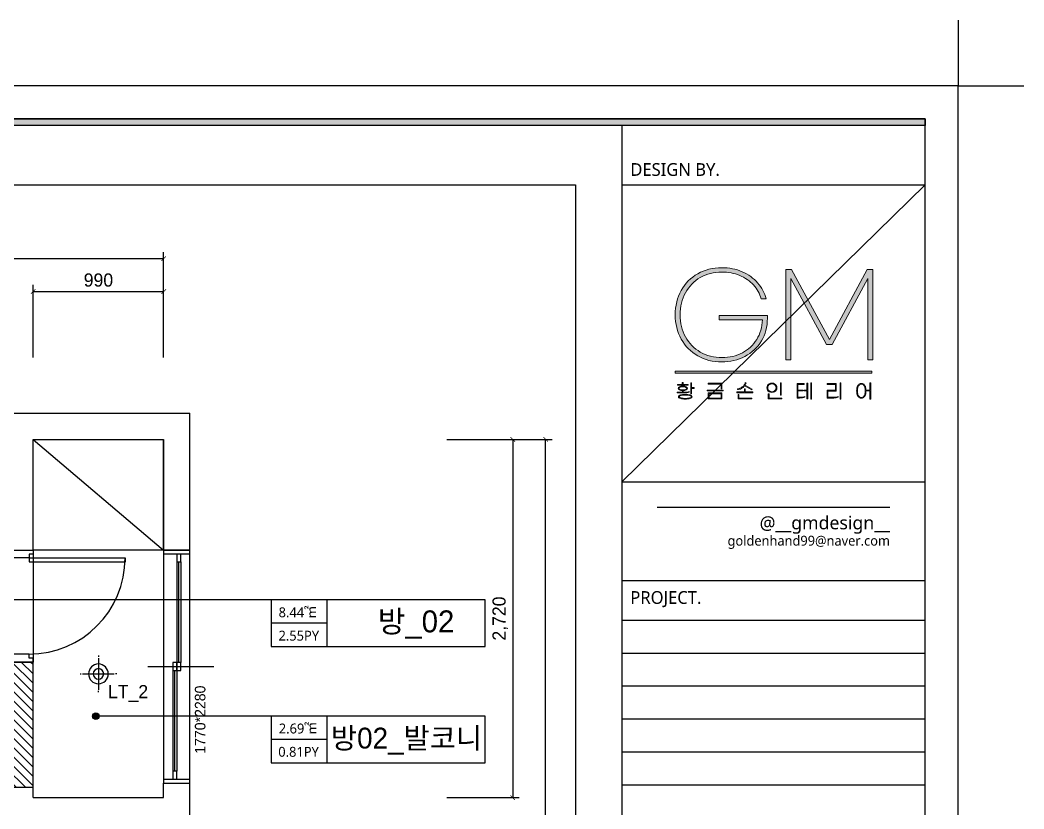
# Model space of a CAD drawing. Header units: inches. Extents: x 47110 to 276445, y 19043 to 183074.
# Drawn here: x 82989 to 90610, y 28903 to 34893 of the extents above; entities that cross this region are included whole.
import ezdxf
from ezdxf.enums import TextEntityAlignment as Align

# ---------------------------------------------------------------- set-up
doc = ezdxf.new("R2010")
doc.units = ezdxf.units.IN
doc.header["$LTSCALE"] = 50
doc.header["$MEASUREMENT"] = 0
doc.header["$PDSIZE"] = 700.071425
doc.linetypes.add('HID', pattern=[2.5, 1.5, -1])
for name, color, linetype in [('0-ELC TEXT', 7, 'Continuous'), ('03-TEXT', 3, 'Continuous'), ('06-FUR', 6, 'Continuous'), ('07-DIM', 1, 'Continuous'), ('3.기호.계단선', 30, 'Continuous'), ('_U+B808_U+C774_U+C5B4 2', 7, 'Continuous'), ('CEIL-DOOR', 6, 'Continuous'), ('F-SYM', 7, 'Continuous'), ('FORM(YOURNAME)-11', 1, 'Continuous'), ('HAT', 8, 'Continuous'), ('RC-LIGHT', 7, 'Continuous'), ('U-LANP', 6, 'Continuous'), ('WAL NEW', 3, 'Continuous'), ('도면층2', 2, 'Continuous'), ('도면층4', 4, 'Continuous'), ('도면층5', 5, 'Continuous')]:
    doc.layers.add(name, color=color, linetype=linetype)
doc.styles.add('YOURNAME', font='@Microsoft JhengHei Light.ttf')
doc.styles.add('넥슨고딕', font='@Microsoft JhengHei Light.ttf')
doc.styles.add('마감재', font='stylu.ttf')
doc.styles.add('코레일둥고', font='')
doc.styles.get('코레일둥고').set_extended_font_data('THE정고딕110')
doc.dimstyles.new('벽치수 Copy of DIM-50', dxfattribs={"dimscale": 50, "dimtxt": 2, "dimasz": 0.7, "dimexe": 1, "dimexo": 1, "dimgap": 0.7, "dimtad": 1, "dimdec": 0, "dimzin": 1, "dimdsep": 46, "dimlunit": 6, "dimtxsty": '마감재', "dimblk": 'ARCHTICK', "dimcen": -0.09, "dimclrd": 256, "dimclre": 256, "dimclrt": 3, "dimadec": 0, "dimazin": 0, "dimtfac": 1, "dimtdec": 0, "dimtix": 1, "dimtmove": 2, "dimatfit": 0, "dimldrblk": 'ARCHTICK', "dimfxl": 1, "dimtolj": 1, "dimtzin": 0, "dimarcsym": 0})

# ---------------------------------------------------------------- blocks, each defined once
blk = doc.blocks.new('block 29')
at = {"layer": '_U+B808_U+C774_U+C5B4 2'}
h = blk.add_hatch(color=35, dxfattribs=at)
h.dxf.hatch_style = 2
edge = h.paths.add_edge_path()
edge.add_spline(control_points=[(626.29, -130.32), (626.06, -130.35), (625.8, -130.36), (625.5, -130.36), (625.5, -130.36), (624.38, -130.36), (624.38, -130.36), (624.38, -130.36), (624.38, -130.21), (624.38, -130.21), (624.38, -130.21), (625.42, -130.21), (625.42, -130.21), (625.42, -130.21), (625.42, -129.89), (625.42, -129.89), (625.16, -129.88), (624.96, -129.84), (624.81, -129.76), (624.66, -129.68), (624.58, -129.57), (624.58, -129.44), (624.58, -129.3), (624.66, -129.19), (624.83, -129.1), (625, -129.02), (625.22, -128.98), (625.5, -128.98), (625.79, -128.98), (626.01, -129.02), (626.18, -129.1), (626.34, -129.19), (626.43, -129.3), (626.43, -129.44), (626.43, -129.57), (626.35, -129.68), (626.2, -129.76), (626.05, -129.84), (625.84, -129.89), (625.58, -129.89), (625.58, -129.89), (625.58, -130.21), (625.58, -130.21), (626.18, -130.2), (626.58, -130.16), (626.78, -130.07), (626.78, -130.07), (626.78, -130.22), (626.78, -130.22), (626.68, -130.27), (626.51, -130.3), (626.29, -130.32)], knot_values=[0, 0, 0, 0, 1, 1, 1, 2, 2, 2, 3, 3, 3, 4, 4, 4, 5, 5, 5, 6, 6, 6, 7, 7, 7, 8, 8, 8, 9, 9, 9, 10, 10, 10, 11, 11, 11, 12, 12, 12, 13, 13, 13, 14, 14, 14, 15, 15, 15, 16, 16, 16, 17, 17, 17, 17], degree=3, periodic=0)
h.paths.add_polyline_path([(626.62, -128.8), (624.41, -128.8), (624.41, -128.65), (625.41, -128.65), (625.41, -128.24), (625.58, -128.24), (625.58, -128.65), (626.62, -128.65)])
edge = h.paths.add_edge_path()
edge.add_spline(control_points=[(626.98, -130.76), (627.24, -130.83), (627.37, -130.96), (627.37, -131.13), (627.37, -131.3), (627.24, -131.42), (626.98, -131.5), (626.72, -131.57), (626.39, -131.61), (626, -131.61), (625.61, -131.61), (625.28, -131.57), (625.02, -131.5), (624.76, -131.42), (624.63, -131.3), (624.63, -131.13), (624.63, -130.96), (624.76, -130.83), (625.02, -130.76), (625.28, -130.68), (625.61, -130.65), (626, -130.65), (626.39, -130.65), (626.72, -130.68), (626.98, -130.76)], knot_values=[0, 0, 0, 0, 1, 1, 1, 2, 2, 2, 3, 3, 3, 4, 4, 4, 5, 5, 5, 6, 6, 6, 7, 7, 7, 8, 8, 8, 8], degree=3, periodic=0)
edge = h.paths.add_edge_path()
edge.add_spline(control_points=[(624.95, -129.67), (625.09, -129.72), (625.27, -129.75), (625.5, -129.75), (625.73, -129.75), (625.92, -129.72), (626.06, -129.67), (626.2, -129.61), (626.27, -129.53), (626.27, -129.44), (626.27, -129.34), (626.2, -129.27), (626.06, -129.21), (625.92, -129.15), (625.73, -129.13), (625.5, -129.13), (625.27, -129.13), (625.09, -129.15), (624.95, -129.21), (624.81, -129.27), (624.74, -129.34), (624.74, -129.44), (624.74, -129.53), (624.81, -129.61), (624.95, -129.67)], knot_values=[0, 0, 0, 0, 1, 1, 1, 2, 2, 2, 3, 3, 3, 4, 4, 4, 5, 5, 5, 6, 6, 6, 7, 7, 7, 8, 8, 8, 8], degree=3, periodic=0)
edge = h.paths.add_edge_path()
edge.add_spline(control_points=[(626.83, -131.38), (627.08, -131.33), (627.2, -131.25), (627.2, -131.13), (627.2, -131.01), (627.08, -130.92), (626.83, -130.87), (626.59, -130.82), (626.31, -130.79), (626, -130.79), (625.69, -130.79), (625.41, -130.82), (625.17, -130.87), (624.92, -130.92), (624.8, -131.01), (624.8, -131.13), (624.8, -131.25), (624.92, -131.33), (625.17, -131.38), (625.41, -131.44), (625.69, -131.46), (626, -131.46), (626.31, -131.46), (626.59, -131.44), (626.83, -131.38)], knot_values=[0, 0, 0, 0, 1, 1, 1, 2, 2, 2, 3, 3, 3, 4, 4, 4, 5, 5, 5, 6, 6, 6, 7, 7, 7, 8, 8, 8, 8], degree=3, periodic=0)
h.paths.add_polyline_path([(627.8, -129.28), (627.8, -129.43), (627.29, -129.43), (627.29, -130.53), (627.13, -130.53), (627.13, -128.32), (627.29, -128.32), (627.29, -129.28)])
h = blk.add_hatch(color=35, dxfattribs=at)
h.dxf.hatch_style = 2
h.paths.add_polyline_path([(633.67, -129.92), (630.41, -129.92), (630.41, -129.77), (633.67, -129.77)])
h.paths.add_polyline_path([(633.4, -129.51), (633.24, -129.51), (633.24, -128.55), (630.66, -128.55), (630.66, -128.4), (633.4, -128.4)])
h.paths.add_polyline_path([(633.41, -131.54), (630.67, -131.54), (630.67, -130.36), (633.41, -130.36)])
h.paths.add_polyline_path([(633.25, -131.39), (633.25, -130.51), (630.83, -130.51), (630.83, -131.39)])
h = blk.add_hatch(color=35, dxfattribs=at)
h.dxf.hatch_style = 2
h.paths.add_polyline_path([(639.69, -130.16), (639.69, -130.31), (636.44, -130.31), (636.44, -130.16), (637.98, -130.16), (637.98, -129.51), (638.15, -129.51), (638.15, -130.16)])
edge = h.paths.add_edge_path()
edge.add_spline(control_points=[(637.36, -129.47), (637.09, -129.61), (636.83, -129.68), (636.58, -129.68), (636.58, -129.68), (636.58, -129.53), (636.58, -129.53), (636.8, -129.52), (637.02, -129.46), (637.24, -129.35), (637.47, -129.24), (637.66, -129.08), (637.83, -128.89), (638, -128.7), (638.1, -128.49), (638.15, -128.26), (638.15, -128.26), (638.31, -128.28), (638.31, -128.28), (638.27, -128.46), (638.21, -128.63), (638.1, -128.79), (638.1, -128.79), (639.55, -129.58), (639.55, -129.58), (639.55, -129.58), (639.48, -129.71), (639.48, -129.71), (639.48, -129.71), (638.01, -128.93), (638.01, -128.93), (637.84, -129.15), (637.62, -129.33), (637.36, -129.47)], knot_values=[0, 0, 0, 0, 1, 1, 1, 2, 2, 2, 3, 3, 3, 4, 4, 4, 5, 5, 5, 6, 6, 6, 7, 7, 7, 8, 8, 8, 9, 9, 9, 10, 10, 10, 11, 11, 11, 11], degree=3, periodic=0)
h.paths.add_polyline_path([(636.86, -131.39), (639.51, -131.39), (639.51, -131.54), (636.7, -131.54), (636.7, -130.65), (636.86, -130.65)])
h = blk.add_hatch(color=35, dxfattribs=at)
h.dxf.hatch_style = 2
edge = h.paths.add_edge_path()
edge.add_spline(control_points=[(644.09, -128.5), (644.24, -128.59), (644.35, -128.7), (644.43, -128.84), (644.51, -128.98), (644.55, -129.14), (644.55, -129.31), (644.55, -129.49), (644.51, -129.65), (644.43, -129.79), (644.35, -129.93), (644.24, -130.04), (644.09, -130.13), (643.93, -130.21), (643.75, -130.25), (643.54, -130.25), (643.33, -130.25), (643.15, -130.21), (643, -130.13), (642.85, -130.04), (642.73, -129.93), (642.65, -129.79), (642.57, -129.65), (642.53, -129.49), (642.53, -129.31), (642.53, -129.14), (642.57, -128.98), (642.65, -128.84), (642.73, -128.7), (642.85, -128.59), (643, -128.5), (643.15, -128.42), (643.33, -128.38), (643.54, -128.38), (643.75, -128.38), (643.93, -128.42), (644.09, -128.5)], knot_values=[0, 0, 0, 0, 1, 1, 1, 2, 2, 2, 3, 3, 3, 4, 4, 4, 5, 5, 5, 6, 6, 6, 7, 7, 7, 8, 8, 8, 9, 9, 9, 10, 10, 10, 11, 11, 11, 12, 12, 12, 12], degree=3, periodic=0)
edge = h.paths.add_edge_path()
edge.add_spline(control_points=[(643.1, -128.62), (642.97, -128.69), (642.87, -128.78), (642.8, -128.9), (642.73, -129.02), (642.7, -129.16), (642.7, -129.31), (642.7, -129.47), (642.73, -129.61), (642.8, -129.73), (642.87, -129.85), (642.97, -129.94), (643.1, -130.01), (643.23, -130.07), (643.38, -130.11), (643.54, -130.11), (643.71, -130.11), (643.86, -130.07), (643.99, -130.01), (644.12, -129.94), (644.21, -129.85), (644.28, -129.73), (644.35, -129.61), (644.39, -129.47), (644.39, -129.31), (644.39, -129.16), (644.35, -129.02), (644.28, -128.9), (644.21, -128.78), (644.12, -128.69), (643.99, -128.62), (643.86, -128.56), (643.71, -128.52), (643.54, -128.52), (643.38, -128.52), (643.23, -128.56), (643.1, -128.62)], knot_values=[0, 0, 0, 0, 1, 1, 1, 2, 2, 2, 3, 3, 3, 4, 4, 4, 5, 5, 5, 6, 6, 6, 7, 7, 7, 8, 8, 8, 9, 9, 9, 10, 10, 10, 11, 11, 11, 12, 12, 12, 12], degree=3, periodic=0)
h.paths.add_polyline_path([(642.98, -131.39), (645.58, -131.39), (645.58, -131.54), (642.82, -131.54), (642.82, -130.53), (642.98, -130.53)])
h.paths.add_polyline_path([(645.45, -130.78), (645.29, -130.78), (645.29, -128.32), (645.45, -128.32)])
h = blk.add_hatch(color=35, dxfattribs=at)
h.dxf.hatch_style = 2
edge = h.paths.add_edge_path()
edge.add_spline(control_points=[(649.11, -131.24), (649.37, -131.24), (649.58, -131.22), (649.75, -131.19), (649.92, -131.17), (650.08, -131.12), (650.22, -131.05), (650.22, -131.05), (650.22, -131.21), (650.22, -131.21), (649.97, -131.33), (649.61, -131.39), (649.13, -131.39), (649.13, -131.39), (648.63, -131.39), (648.63, -131.39), (648.63, -131.39), (648.63, -128.48), (648.63, -128.48), (648.63, -128.48), (650.06, -128.48), (650.06, -128.48), (650.06, -128.48), (650.06, -128.63), (650.06, -128.63), (650.06, -128.63), (648.79, -128.63), (648.79, -128.63), (648.79, -128.63), (648.79, -129.81), (648.79, -129.81), (648.79, -129.81), (649.87, -129.81), (649.87, -129.81), (649.87, -129.81), (649.87, -129.96), (649.87, -129.96), (649.87, -129.96), (648.79, -129.96), (648.79, -129.96), (648.79, -129.96), (648.79, -131.24), (648.79, -131.24), (648.79, -131.24), (649.11, -131.24), (649.11, -131.24)], knot_values=[0, 0, 0, 0, 1, 1, 1, 2, 2, 2, 3, 3, 3, 4, 4, 4, 5, 5, 5, 6, 6, 6, 7, 7, 7, 8, 8, 8, 9, 9, 9, 10, 10, 10, 11, 11, 11, 12, 12, 12, 13, 13, 13, 14, 14, 14, 15, 15, 15, 15], degree=3, periodic=0)
h.paths.add_polyline_path([(650.64, -128.35), (650.8, -128.35), (650.8, -131.56), (650.64, -131.56), (650.64, -129.94), (650.06, -129.94), (650.06, -129.79), (650.64, -129.79)])
h.paths.add_polyline_path([(651.57, -128.32), (651.57, -131.62), (651.41, -131.62), (651.41, -128.32)])
h = blk.add_hatch(color=35, dxfattribs=at)
h.dxf.hatch_style = 2
edge = h.paths.add_edge_path()
edge.add_spline(control_points=[(656.55, -129.97), (656.55, -129.97), (654.9, -129.97), (654.9, -129.97), (654.9, -129.97), (654.9, -131.24), (654.9, -131.24), (654.9, -131.24), (656.08, -131.24), (656.08, -131.24), (656.23, -131.24), (656.39, -131.22), (656.55, -131.19), (656.7, -131.17), (656.83, -131.13), (656.93, -131.08), (656.93, -131.08), (656.93, -131.23), (656.93, -131.23), (656.83, -131.28), (656.71, -131.32), (656.55, -131.34), (656.4, -131.37), (656.24, -131.39), (656.08, -131.39), (656.08, -131.39), (654.74, -131.39), (654.74, -131.39), (654.74, -131.39), (654.74, -129.82), (654.74, -129.82), (654.74, -129.82), (656.39, -129.82), (656.39, -129.82), (656.39, -129.82), (656.39, -128.63), (656.39, -128.63), (656.39, -128.63), (654.73, -128.63), (654.73, -128.63), (654.73, -128.63), (654.73, -128.48), (654.73, -128.48), (654.73, -128.48), (656.55, -128.48), (656.55, -128.48), (656.55, -128.48), (656.55, -129.97), (656.55, -129.97)], knot_values=[0, 0, 0, 0, 1, 1, 1, 2, 2, 2, 3, 3, 3, 4, 4, 4, 5, 5, 5, 6, 6, 6, 7, 7, 7, 8, 8, 8, 9, 9, 9, 10, 10, 10, 11, 11, 11, 12, 12, 12, 13, 13, 13, 14, 14, 14, 15, 15, 15, 16, 16, 16, 16], degree=3, periodic=0)
h.paths.add_polyline_path([(657.51, -131.62), (657.34, -131.62), (657.34, -128.32), (657.51, -128.32)])
h = blk.add_hatch(color=35, dxfattribs=at)
h.dxf.hatch_style = 2
edge = h.paths.add_edge_path()
edge.add_spline(control_points=[(663.56, -128.32), (663.56, -128.32), (663.56, -131.62), (663.56, -131.62), (663.56, -131.62), (663.4, -131.62), (663.4, -131.62), (663.4, -131.62), (663.4, -129.94), (663.4, -129.94), (663.4, -129.94), (662.6, -129.94), (662.6, -129.94), (662.6, -130.27), (662.56, -130.54), (662.48, -130.77), (662.4, -130.99), (662.29, -131.16), (662.14, -131.27), (662, -131.38), (661.84, -131.43), (661.65, -131.43), (661.47, -131.43), (661.3, -131.38), (661.16, -131.27), (661.02, -131.16), (660.91, -130.99), (660.82, -130.76), (660.74, -130.54), (660.7, -130.26), (660.7, -129.93), (660.7, -129.6), (660.74, -129.33), (660.82, -129.1), (660.91, -128.88), (661.02, -128.71), (661.16, -128.6), (661.3, -128.49), (661.47, -128.43), (661.65, -128.43), (661.83, -128.43), (661.99, -128.48), (662.13, -128.58), (662.26, -128.68), (662.37, -128.83), (662.46, -129.04), (662.54, -129.24), (662.59, -129.5), (662.6, -129.79), (662.6, -129.79), (663.4, -129.79), (663.4, -129.79), (663.4, -129.79), (663.4, -128.32), (663.4, -128.32), (663.4, -128.32), (663.56, -128.32), (663.56, -128.32)], knot_values=[0, 0, 0, 0, 1, 1, 1, 2, 2, 2, 3, 3, 3, 4, 4, 4, 5, 5, 5, 6, 6, 6, 7, 7, 7, 8, 8, 8, 9, 9, 9, 10, 10, 10, 11, 11, 11, 12, 12, 12, 13, 13, 13, 14, 14, 14, 15, 15, 15, 16, 16, 16, 17, 17, 17, 18, 18, 18, 19, 19, 19, 19], degree=3, periodic=0)
edge = h.paths.add_edge_path()
edge.add_spline(control_points=[(662.06, -131.13), (662.18, -131.03), (662.27, -130.88), (662.34, -130.68), (662.4, -130.48), (662.44, -130.23), (662.44, -129.93), (662.44, -129.64), (662.4, -129.39), (662.34, -129.19), (662.27, -128.98), (662.18, -128.83), (662.06, -128.73), (661.94, -128.63), (661.8, -128.58), (661.65, -128.58), (661.5, -128.58), (661.37, -128.63), (661.25, -128.73), (661.13, -128.83), (661.04, -128.98), (660.97, -129.19), (660.9, -129.39), (660.87, -129.64), (660.87, -129.93), (660.87, -130.23), (660.9, -130.48), (660.97, -130.68), (661.04, -130.88), (661.13, -131.03), (661.25, -131.13), (661.37, -131.23), (661.5, -131.28), (661.65, -131.28), (661.8, -131.28), (661.94, -131.23), (662.06, -131.13)], knot_values=[0, 0, 0, 0, 1, 1, 1, 2, 2, 2, 3, 3, 3, 4, 4, 4, 5, 5, 5, 6, 6, 6, 7, 7, 7, 8, 8, 8, 9, 9, 9, 10, 10, 10, 11, 11, 11, 12, 12, 12, 12], degree=3, periodic=0)
at = {"layer": '_U+B808_U+C774_U+C5B4 2', "lineweight": 0}
for points in [[(626.62, -128.8), (624.41, -128.8), (624.41, -128.65), (625.41, -128.65), (625.41, -128.24), (625.58, -128.24), (625.58, -128.65), (626.62, -128.65), (626.62, -128.8)], [(627.8, -129.28), (627.8, -129.43), (627.29, -129.43), (627.29, -130.53), (627.13, -130.53), (627.13, -128.32), (627.29, -128.32), (627.29, -129.28), (627.8, -129.28)], [(633.67, -129.92), (630.41, -129.92), (630.41, -129.77), (633.67, -129.77), (633.67, -129.92)], [(633.4, -129.51), (633.24, -129.51), (633.24, -128.55), (630.66, -128.55), (630.66, -128.4), (633.4, -128.4), (633.4, -129.51)], [(639.69, -130.16), (639.69, -130.31), (636.44, -130.31), (636.44, -130.16), (637.98, -130.16), (637.98, -129.51), (638.15, -129.51), (638.15, -130.16), (639.69, -130.16)], [(645.45, -130.78), (645.29, -130.78), (645.29, -128.32), (645.45, -128.32), (645.45, -130.78)], [(650.64, -128.35), (650.8, -128.35), (650.8, -131.56), (650.64, -131.56), (650.64, -129.94), (650.06, -129.94), (650.06, -129.79), (650.64, -129.79), (650.64, -128.35)], [(651.57, -128.32), (651.57, -131.62), (651.41, -131.62), (651.41, -128.32), (651.57, -128.32)], [(657.51, -131.62), (657.34, -131.62), (657.34, -128.32), (657.51, -128.32), (657.51, -131.62)], [(633.41, -131.54), (630.67, -131.54), (630.67, -130.36), (633.41, -130.36), (633.41, -131.54)], [(633.25, -131.39), (633.25, -130.51), (630.83, -130.51), (630.83, -131.39), (633.25, -131.39)], [(636.86, -131.39), (639.51, -131.39), (639.51, -131.54), (636.7, -131.54), (636.7, -130.65), (636.86, -130.65), (636.86, -131.39)], [(642.98, -131.39), (645.58, -131.39), (645.58, -131.54), (642.82, -131.54), (642.82, -130.53), (642.98, -130.53), (642.98, -131.39)]]:
    blk.add_lwpolyline(points, dxfattribs=at)
for points, knots in [([(626.29, -130.32), (626.06, -130.35), (625.8, -130.36), (625.5, -130.36), (625.5, -130.36), (624.38, -130.36), (624.38, -130.36), (624.38, -130.36), (624.38, -130.21), (624.38, -130.21), (624.38, -130.21), (625.42, -130.21), (625.42, -130.21), (625.42, -130.21), (625.42, -129.89), (625.42, -129.89), (625.16, -129.88), (624.96, -129.84), (624.81, -129.76), (624.66, -129.68), (624.58, -129.57), (624.58, -129.44), (624.58, -129.3), (624.66, -129.19), (624.83, -129.1), (625, -129.02), (625.22, -128.98), (625.5, -128.98), (625.79, -128.98), (626.01, -129.02), (626.18, -129.1), (626.34, -129.19), (626.43, -129.3), (626.43, -129.44), (626.43, -129.57), (626.35, -129.68), (626.2, -129.76), (626.05, -129.84), (625.84, -129.89), (625.58, -129.89), (625.58, -129.89), (625.58, -130.21), (625.58, -130.21), (626.18, -130.2), (626.58, -130.16), (626.78, -130.07), (626.78, -130.07), (626.78, -130.22), (626.78, -130.22), (626.68, -130.27), (626.51, -130.3), (626.29, -130.32)], [0, 0, 0, 0, 1, 1, 1, 2, 2, 2, 3, 3, 3, 4, 4, 4, 5, 5, 5, 6, 6, 6, 7, 7, 7, 8, 8, 8, 9, 9, 9, 10, 10, 10, 11, 11, 11, 12, 12, 12, 13, 13, 13, 14, 14, 14, 15, 15, 15, 16, 16, 16, 17, 17, 17, 17]), ([(624.95, -129.67), (625.09, -129.72), (625.27, -129.75), (625.5, -129.75), (625.73, -129.75), (625.92, -129.72), (626.06, -129.67), (626.2, -129.61), (626.27, -129.53), (626.27, -129.44), (626.27, -129.34), (626.2, -129.27), (626.06, -129.21), (625.92, -129.15), (625.73, -129.13), (625.5, -129.13), (625.27, -129.13), (625.09, -129.15), (624.95, -129.21), (624.81, -129.27), (624.74, -129.34), (624.74, -129.44), (624.74, -129.53), (624.81, -129.61), (624.95, -129.67)], [0, 0, 0, 0, 1, 1, 1, 2, 2, 2, 3, 3, 3, 4, 4, 4, 5, 5, 5, 6, 6, 6, 7, 7, 7, 8, 8, 8, 8]), ([(637.36, -129.47), (637.09, -129.61), (636.83, -129.68), (636.58, -129.68), (636.58, -129.68), (636.58, -129.53), (636.58, -129.53), (636.8, -129.52), (637.02, -129.46), (637.24, -129.35), (637.47, -129.24), (637.66, -129.08), (637.83, -128.89), (638, -128.7), (638.1, -128.49), (638.15, -128.26), (638.15, -128.26), (638.31, -128.28), (638.31, -128.28), (638.27, -128.46), (638.21, -128.63), (638.1, -128.79), (638.1, -128.79), (639.55, -129.58), (639.55, -129.58), (639.55, -129.58), (639.48, -129.71), (639.48, -129.71), (639.48, -129.71), (638.01, -128.93), (638.01, -128.93), (637.84, -129.15), (637.62, -129.33), (637.36, -129.47)], [0, 0, 0, 0, 1, 1, 1, 2, 2, 2, 3, 3, 3, 4, 4, 4, 5, 5, 5, 6, 6, 6, 7, 7, 7, 8, 8, 8, 9, 9, 9, 10, 10, 10, 11, 11, 11, 11]), ([(644.09, -128.5), (644.24, -128.59), (644.35, -128.7), (644.43, -128.84), (644.51, -128.98), (644.55, -129.14), (644.55, -129.31), (644.55, -129.49), (644.51, -129.65), (644.43, -129.79), (644.35, -129.93), (644.24, -130.04), (644.09, -130.13), (643.93, -130.21), (643.75, -130.25), (643.54, -130.25), (643.33, -130.25), (643.15, -130.21), (643, -130.13), (642.85, -130.04), (642.73, -129.93), (642.65, -129.79), (642.57, -129.65), (642.53, -129.49), (642.53, -129.31), (642.53, -129.14), (642.57, -128.98), (642.65, -128.84), (642.73, -128.7), (642.85, -128.59), (643, -128.5), (643.15, -128.42), (643.33, -128.38), (643.54, -128.38), (643.75, -128.38), (643.93, -128.42), (644.09, -128.5)], [0, 0, 0, 0, 1, 1, 1, 2, 2, 2, 3, 3, 3, 4, 4, 4, 5, 5, 5, 6, 6, 6, 7, 7, 7, 8, 8, 8, 9, 9, 9, 10, 10, 10, 11, 11, 11, 12, 12, 12, 12]), ([(643.1, -128.62), (642.97, -128.69), (642.87, -128.78), (642.8, -128.9), (642.73, -129.02), (642.7, -129.16), (642.7, -129.31), (642.7, -129.47), (642.73, -129.61), (642.8, -129.73), (642.87, -129.85), (642.97, -129.94), (643.1, -130.01), (643.23, -130.07), (643.38, -130.11), (643.54, -130.11), (643.71, -130.11), (643.86, -130.07), (643.99, -130.01), (644.12, -129.94), (644.21, -129.85), (644.28, -129.73), (644.35, -129.61), (644.39, -129.47), (644.39, -129.31), (644.39, -129.16), (644.35, -129.02), (644.28, -128.9), (644.21, -128.78), (644.12, -128.69), (643.99, -128.62), (643.86, -128.56), (643.71, -128.52), (643.54, -128.52), (643.38, -128.52), (643.23, -128.56), (643.1, -128.62)], [0, 0, 0, 0, 1, 1, 1, 2, 2, 2, 3, 3, 3, 4, 4, 4, 5, 5, 5, 6, 6, 6, 7, 7, 7, 8, 8, 8, 9, 9, 9, 10, 10, 10, 11, 11, 11, 12, 12, 12, 12]), ([(649.11, -131.24), (649.37, -131.24), (649.58, -131.22), (649.75, -131.19), (649.92, -131.17), (650.08, -131.12), (650.22, -131.05), (650.22, -131.05), (650.22, -131.21), (650.22, -131.21), (649.97, -131.33), (649.61, -131.39), (649.13, -131.39), (649.13, -131.39), (648.63, -131.39), (648.63, -131.39), (648.63, -131.39), (648.63, -128.48), (648.63, -128.48), (648.63, -128.48), (650.06, -128.48), (650.06, -128.48), (650.06, -128.48), (650.06, -128.63), (650.06, -128.63), (650.06, -128.63), (648.79, -128.63), (648.79, -128.63), (648.79, -128.63), (648.79, -129.81), (648.79, -129.81), (648.79, -129.81), (649.87, -129.81), (649.87, -129.81), (649.87, -129.81), (649.87, -129.96), (649.87, -129.96), (649.87, -129.96), (648.79, -129.96), (648.79, -129.96), (648.79, -129.96), (648.79, -131.24), (648.79, -131.24), (648.79, -131.24), (649.11, -131.24), (649.11, -131.24)], [0, 0, 0, 0, 1, 1, 1, 2, 2, 2, 3, 3, 3, 4, 4, 4, 5, 5, 5, 6, 6, 6, 7, 7, 7, 8, 8, 8, 9, 9, 9, 10, 10, 10, 11, 11, 11, 12, 12, 12, 13, 13, 13, 14, 14, 14, 15, 15, 15, 15]), ([(656.55, -129.97), (656.55, -129.97), (654.9, -129.97), (654.9, -129.97), (654.9, -129.97), (654.9, -131.24), (654.9, -131.24), (654.9, -131.24), (656.08, -131.24), (656.08, -131.24), (656.23, -131.24), (656.39, -131.22), (656.55, -131.19), (656.7, -131.17), (656.83, -131.13), (656.93, -131.08), (656.93, -131.08), (656.93, -131.23), (656.93, -131.23), (656.83, -131.28), (656.71, -131.32), (656.55, -131.34), (656.4, -131.37), (656.24, -131.39), (656.08, -131.39), (656.08, -131.39), (654.74, -131.39), (654.74, -131.39), (654.74, -131.39), (654.74, -129.82), (654.74, -129.82), (654.74, -129.82), (656.39, -129.82), (656.39, -129.82), (656.39, -129.82), (656.39, -128.63), (656.39, -128.63), (656.39, -128.63), (654.73, -128.63), (654.73, -128.63), (654.73, -128.63), (654.73, -128.48), (654.73, -128.48), (654.73, -128.48), (656.55, -128.48), (656.55, -128.48), (656.55, -128.48), (656.55, -129.97), (656.55, -129.97)], [0, 0, 0, 0, 1, 1, 1, 2, 2, 2, 3, 3, 3, 4, 4, 4, 5, 5, 5, 6, 6, 6, 7, 7, 7, 8, 8, 8, 9, 9, 9, 10, 10, 10, 11, 11, 11, 12, 12, 12, 13, 13, 13, 14, 14, 14, 15, 15, 15, 16, 16, 16, 16]), ([(663.56, -128.32), (663.56, -128.32), (663.56, -131.62), (663.56, -131.62), (663.56, -131.62), (663.4, -131.62), (663.4, -131.62), (663.4, -131.62), (663.4, -129.94), (663.4, -129.94), (663.4, -129.94), (662.6, -129.94), (662.6, -129.94), (662.6, -130.27), (662.56, -130.54), (662.48, -130.77), (662.4, -130.99), (662.29, -131.16), (662.14, -131.27), (662, -131.38), (661.84, -131.43), (661.65, -131.43), (661.47, -131.43), (661.3, -131.38), (661.16, -131.27), (661.02, -131.16), (660.91, -130.99), (660.82, -130.76), (660.74, -130.54), (660.7, -130.26), (660.7, -129.93), (660.7, -129.6), (660.74, -129.33), (660.82, -129.1), (660.91, -128.88), (661.02, -128.71), (661.16, -128.6), (661.3, -128.49), (661.47, -128.43), (661.65, -128.43), (661.83, -128.43), (661.99, -128.48), (662.13, -128.58), (662.26, -128.68), (662.37, -128.83), (662.46, -129.04), (662.54, -129.24), (662.59, -129.5), (662.6, -129.79), (662.6, -129.79), (663.4, -129.79), (663.4, -129.79), (663.4, -129.79), (663.4, -128.32), (663.4, -128.32), (663.4, -128.32), (663.56, -128.32), (663.56, -128.32)], [0, 0, 0, 0, 1, 1, 1, 2, 2, 2, 3, 3, 3, 4, 4, 4, 5, 5, 5, 6, 6, 6, 7, 7, 7, 8, 8, 8, 9, 9, 9, 10, 10, 10, 11, 11, 11, 12, 12, 12, 13, 13, 13, 14, 14, 14, 15, 15, 15, 16, 16, 16, 17, 17, 17, 18, 18, 18, 19, 19, 19, 19]), ([(662.06, -131.13), (662.18, -131.03), (662.27, -130.88), (662.34, -130.68), (662.4, -130.48), (662.44, -130.23), (662.44, -129.93), (662.44, -129.64), (662.4, -129.39), (662.34, -129.19), (662.27, -128.98), (662.18, -128.83), (662.06, -128.73), (661.94, -128.63), (661.8, -128.58), (661.65, -128.58), (661.5, -128.58), (661.37, -128.63), (661.25, -128.73), (661.13, -128.83), (661.04, -128.98), (660.97, -129.19), (660.9, -129.39), (660.87, -129.64), (660.87, -129.93), (660.87, -130.23), (660.9, -130.48), (660.97, -130.68), (661.04, -130.88), (661.13, -131.03), (661.25, -131.13), (661.37, -131.23), (661.5, -131.28), (661.65, -131.28), (661.8, -131.28), (661.94, -131.23), (662.06, -131.13)], [0, 0, 0, 0, 1, 1, 1, 2, 2, 2, 3, 3, 3, 4, 4, 4, 5, 5, 5, 6, 6, 6, 7, 7, 7, 8, 8, 8, 9, 9, 9, 10, 10, 10, 11, 11, 11, 12, 12, 12, 12]), ([(626.98, -130.76), (627.24, -130.83), (627.37, -130.96), (627.37, -131.13), (627.37, -131.3), (627.24, -131.42), (626.98, -131.5), (626.72, -131.57), (626.39, -131.61), (626, -131.61), (625.61, -131.61), (625.28, -131.57), (625.02, -131.5), (624.76, -131.42), (624.63, -131.3), (624.63, -131.13), (624.63, -130.96), (624.76, -130.83), (625.02, -130.76), (625.28, -130.68), (625.61, -130.65), (626, -130.65), (626.39, -130.65), (626.72, -130.68), (626.98, -130.76)], [0, 0, 0, 0, 1, 1, 1, 2, 2, 2, 3, 3, 3, 4, 4, 4, 5, 5, 5, 6, 6, 6, 7, 7, 7, 8, 8, 8, 8]), ([(626.83, -131.38), (627.08, -131.33), (627.2, -131.25), (627.2, -131.13), (627.2, -131.01), (627.08, -130.92), (626.83, -130.87), (626.59, -130.82), (626.31, -130.79), (626, -130.79), (625.69, -130.79), (625.41, -130.82), (625.17, -130.87), (624.92, -130.92), (624.8, -131.01), (624.8, -131.13), (624.8, -131.25), (624.92, -131.33), (625.17, -131.38), (625.41, -131.44), (625.69, -131.46), (626, -131.46), (626.31, -131.46), (626.59, -131.44), (626.83, -131.38)], [0, 0, 0, 0, 1, 1, 1, 2, 2, 2, 3, 3, 3, 4, 4, 4, 5, 5, 5, 6, 6, 6, 7, 7, 7, 8, 8, 8, 8])]:
    blk.add_open_spline(points, degree=3, knots=knots, dxfattribs=at)
blk = doc.blocks.new('block 30')
at = {"layer": '_U+B808_U+C774_U+C5B4 2'}
h = blk.add_hatch(color=35, dxfattribs=at)
h.dxf.hatch_style = 2
edge = h.paths.add_edge_path()
edge.add_spline(control_points=[(637.53, -105.82), (638.78, -106.37), (639.83, -107.12), (640.66, -108.08), (641.5, -109.03), (642.06, -110.11), (642.35, -111.29), (642.35, -111.29), (641.36, -111.29), (641.36, -111.29), (641.11, -110.26), (640.6, -109.33), (639.84, -108.5), (639.08, -107.68), (638.14, -107.03), (637.02, -106.57), (635.9, -106.11), (634.7, -105.88), (633.42, -105.88), (631.78, -105.88), (630.32, -106.25), (629.04, -106.99), (627.76, -107.73), (626.76, -108.76), (626.05, -110.08), (625.33, -111.4), (624.97, -112.88), (624.97, -114.53), (624.97, -116.2), (625.33, -117.69), (626.05, -119), (626.76, -120.31), (627.77, -121.34), (629.05, -122.08), (630.34, -122.82), (631.82, -123.19), (633.49, -123.19), (634.98, -123.19), (636.34, -122.87), (637.56, -122.23), (638.78, -121.59), (639.75, -120.69), (640.47, -119.53), (641.18, -118.38), (641.57, -117.05), (641.61, -115.55), (641.61, -115.55), (632.88, -115.55), (632.88, -115.55), (632.88, -115.55), (632.88, -114.65), (632.88, -114.65), (632.88, -114.65), (642.63, -114.65), (642.63, -114.65), (642.63, -114.65), (642.63, -115.25), (642.63, -115.25), (642.63, -116.97), (642.23, -118.49), (641.42, -119.84), (640.6, -121.18), (639.49, -122.22), (638.08, -122.96), (636.67, -123.7), (635.11, -124.07), (633.39, -124.07), (631.57, -124.07), (629.95, -123.66), (628.52, -122.85), (627.09, -122.03), (625.98, -120.89), (625.18, -119.44), (624.37, -117.99), (623.97, -116.36), (623.97, -114.53), (623.97, -112.71), (624.37, -111.08), (625.18, -109.63), (625.98, -108.18), (627.09, -107.04), (628.52, -106.22), (629.95, -105.41), (631.57, -105), (633.39, -105), (634.89, -105), (636.27, -105.27), (637.53, -105.82)], knot_values=[0, 0, 0, 0, 1, 1, 1, 2, 2, 2, 3, 3, 3, 4, 4, 4, 5, 5, 5, 6, 6, 6, 7, 7, 7, 8, 8, 8, 9, 9, 9, 10, 10, 10, 11, 11, 11, 12, 12, 12, 13, 13, 13, 14, 14, 14, 15, 15, 15, 16, 16, 16, 17, 17, 17, 18, 18, 18, 19, 19, 19, 20, 20, 20, 21, 21, 21, 22, 22, 22, 23, 23, 23, 24, 24, 24, 25, 25, 25, 26, 26, 26, 27, 27, 27, 28, 28, 28, 29, 29, 29, 29], degree=3, periodic=0)
h = blk.add_hatch(color=35, dxfattribs=at)
h.dxf.hatch_style = 2
h.paths.add_polyline_path([(646.36, -105.39), (647.49, -105.39), (655.18, -119.56), (662.86, -105.39), (663.97, -105.39), (663.97, -123.68), (662.98, -123.68), (662.98, -107.17), (655.73, -120.53), (654.6, -120.53), (647.35, -107.17), (647.35, -123.68), (646.36, -123.68)])
at = {"layer": '_U+B808_U+C774_U+C5B4 2', "lineweight": 0}
blk.add_lwpolyline([(646.36, -105.39), (647.49, -105.39), (655.18, -119.56), (662.86, -105.39), (663.97, -105.39), (663.97, -123.68), (662.98, -123.68), (662.98, -107.17), (655.73, -120.53), (654.6, -120.53), (647.35, -107.17), (647.35, -123.68), (646.36, -123.68), (646.36, -105.39)], dxfattribs=at)
blk.add_open_spline([(637.53, -105.82), (638.78, -106.37), (639.83, -107.12), (640.66, -108.08), (641.5, -109.03), (642.06, -110.11), (642.35, -111.29), (642.35, -111.29), (641.36, -111.29), (641.36, -111.29), (641.11, -110.26), (640.6, -109.33), (639.84, -108.5), (639.08, -107.68), (638.14, -107.03), (637.02, -106.57), (635.9, -106.11), (634.7, -105.88), (633.42, -105.88), (631.78, -105.88), (630.32, -106.25), (629.04, -106.99), (627.76, -107.73), (626.76, -108.76), (626.05, -110.08), (625.33, -111.4), (624.97, -112.88), (624.97, -114.53), (624.97, -116.2), (625.33, -117.69), (626.05, -119), (626.76, -120.31), (627.77, -121.34), (629.05, -122.08), (630.34, -122.82), (631.82, -123.19), (633.49, -123.19), (634.98, -123.19), (636.34, -122.87), (637.56, -122.23), (638.78, -121.59), (639.75, -120.69), (640.47, -119.53), (641.18, -118.38), (641.57, -117.05), (641.61, -115.55), (641.61, -115.55), (632.88, -115.55), (632.88, -115.55), (632.88, -115.55), (632.88, -114.65), (632.88, -114.65), (632.88, -114.65), (642.63, -114.65), (642.63, -114.65), (642.63, -114.65), (642.63, -115.25), (642.63, -115.25), (642.63, -116.97), (642.23, -118.49), (641.42, -119.84), (640.6, -121.18), (639.49, -122.22), (638.08, -122.96), (636.67, -123.7), (635.11, -124.07), (633.39, -124.07), (631.57, -124.07), (629.95, -123.66), (628.52, -122.85), (627.09, -122.03), (625.98, -120.89), (625.18, -119.44), (624.37, -117.99), (623.97, -116.36), (623.97, -114.53), (623.97, -112.71), (624.37, -111.08), (625.18, -109.63), (625.98, -108.18), (627.09, -107.04), (628.52, -106.22), (629.95, -105.41), (631.57, -105), (633.39, -105), (634.89, -105), (636.27, -105.27), (637.53, -105.82)], degree=3, knots=[0, 0, 0, 0, 1, 1, 1, 2, 2, 2, 3, 3, 3, 4, 4, 4, 5, 5, 5, 6, 6, 6, 7, 7, 7, 8, 8, 8, 9, 9, 9, 10, 10, 10, 11, 11, 11, 12, 12, 12, 13, 13, 13, 14, 14, 14, 15, 15, 15, 16, 16, 16, 17, 17, 17, 18, 18, 18, 19, 19, 19, 20, 20, 20, 21, 21, 21, 22, 22, 22, 23, 23, 23, 24, 24, 24, 25, 25, 25, 26, 26, 26, 27, 27, 27, 28, 28, 28, 29, 29, 29, 29], dxfattribs=at)
blk = doc.blocks.new('block 28')
at = {"layer": '_U+B808_U+C774_U+C5B4 2'}
for name in ['block 30', 'block 29']:
    blk.add_blockref(name, (0, 0), dxfattribs=at)
blk = doc.blocks.new('block 27')
at = {"layer": '_U+B808_U+C774_U+C5B4 2'}
h = blk.add_hatch(color=35, dxfattribs=at)
h.dxf.hatch_style = 2
h.paths.add_polyline_path([(663.76, -126.35), (623.97, -126.35), (623.97, -125.94), (663.76, -125.94)])
at = {"layer": '_U+B808_U+C774_U+C5B4 2', "lineweight": 0}
blk.add_lwpolyline([(663.76, -126.35), (623.97, -126.35), (623.97, -125.94), (663.76, -125.94), (663.76, -126.35)], dxfattribs=at)
at = {"layer": '_U+B808_U+C774_U+C5B4 2'}
blk.add_blockref('block 28', (0, 0), dxfattribs=at)
blk = doc.blocks.new('FORM-PLAN')
at = {"layer": 'FORM(YOURNAME)-11'}
h = blk.add_hatch(color=256, dxfattribs=at)
h.dxf.hatch_style = 1
h.paths.add_polyline_path([(-71444, 55115), (10556, 55115), (10556, 54915), (-71444, 54915)])
h.paths.add_polyline_path([(-71444, -2085), (10556, -2085), (10556, -2285), (-71444, -2285)])
at = {"layer": 'Defpoints', "color": 158}
for p, q in [((1346, 54915), (1346, -2085)), ((1346, 53115), (10556, 53115)), ((10556, 53115), (1346, 44093)), ((1346, 44093), (10556, 44093))]:
    blk.add_line(p, q, dxfattribs=at)
at = {"layer": 'Defpoints', "color": 1}
blk.add_lwpolyline([(11556, 58115), (11556, 56115), (13556, 56115)], dxfattribs=at)
at = {"layer": 'Defpoints', "color": 158}
for points in [[(-71444, -2285), (10556, -2285), (10556, 55115), (-71444, 55115)], [(-69444, 53115), (-64, 53115), (-64, 1215), (-69444, 1215)]]:
    blk.add_lwpolyline(points, close=True, dxfattribs=at)
at = {"layer": 'FORM(YOURNAME)-11', "color": 251}
blk.add_line((2415, 43323), (9487, 43323), dxfattribs=at)
at = {"layer": 'FORM(YOURNAME)-11', "color": 14}
for p, q in [((1346, 41093), (10556, 41093)), ((1346, 39893), (10556, 39893)), ((1346, 38893), (10556, 38893)), ((1346, 37893), (10556, 37893)), ((1346, 36893), (10556, 36893)), ((1346, 35893), (10556, 35893)), ((1346, 34893), (10556, 34893))]:
    blk.add_line(p, q, dxfattribs=at)
at = {"layer": 'FORM(YOURNAME)-11', "color": 250}
blk.add_lwpolyline([(-72444, -3285), (11556, -3285), (11556, 56115), (-72444, 56115)], close=True, dxfattribs=at)
at = {"layer": 'FORM(YOURNAME)-11'}
blk.add_lwpolyline([(-71444, 55115), (10556, 55115), (10556, 54915), (-71444, 54915)], close=True, dxfattribs=at)
at = {"layer": '_U+B808_U+C774_U+C5B4 2', "xscale": 150, "yscale": 150, "zscale": 150}
blk.add_blockref('block 27', (-90629, 66345), dxfattribs=at)
at = {"layer": 'FORM(YOURNAME)-11', "color": 14, "style": 'YOURNAME'}
for s, p in [('DESIGN BY.', (1603, 53577)), ('PROJECT.', (1603, 40579))]:
    blk.add_text(s, height=386.1, dxfattribs=at).set_placement(p, align=Align.MIDDLE_LEFT)
for s, height, width, p in [('@__gmdesign__', 400, 1.03, (9487, 42649)), ('goldenhand99@naver.com', 300, 0.995, (9487, 42154))]:
    blk.add_text(s, height=height, dxfattribs=dict(at, width=width)).set_placement(p, align=Align.RIGHT)
at = {"layer": 'FORM(YOURNAME)-11', "color": 3, "style": 'YOURNAME'}
for tag, height, p in [('1', 450, (9905, 18188)), ('2', 450, (9905, 17544)), ('3', 450, (9905, 16257)), ('4', 450, (9905, 14326)), ('5', 515, (9905, 12009)), ('6', 515, (9905, 9757)), ('7', 515, (9905, 7504)), ('8', 515, (9905, 5252)), ('9', 515, (9905, 2999)), ('10', 515, (5655, 811)), ('11', 515, (9905, 747)), ('12', 515, (5655, -1441)), ('13', 515, (9905, -1441))]:
    blk.add_attdef(tag, text='', height=height, dxfattribs=at).set_placement(p, align=Align.MIDDLE_RIGHT)
blk = doc.blocks.new('_ArchTick')
at = {"color": 0, "linetype": 'ByBlock', "const_width": 0.15}
blk.add_lwpolyline([(-0.5, -0.5), (0.5, 0.5)], dxfattribs=at)
blk = doc.blocks.new('*D176')
at = {"layer": '07-DIM', "lineweight": -2, "transparency": 16777216}
for p, q in [((73768.8, 32331.2), (73768.8, 33131.2)), ((73768.8, 33081.2), (84078.8, 33081.2)), ((84078.8, 32331.2), (84078.8, 33131.2))]:
    blk.add_line(p, q, dxfattribs=at)
at = {"layer": 'Defpoints', "color": 0, "transparency": 16777216}
for p in [(84078.8, 33081.2), (73768.8, 32281.2), (84078.8, 32281.2)]:
    blk.add_point(p, dxfattribs=at)
at = {"layer": '07-DIM', "lineweight": -2, "transparency": 16777216, "xscale": 35, "yscale": 35, "zscale": 35, "rotation": 180}
blk.add_blockref('_ArchTick', (73768.8, 33081.2), dxfattribs=at)
at = {"layer": '07-DIM', "lineweight": -2, "transparency": 16777216, "xscale": 35, "yscale": 35, "zscale": 35}
blk.add_blockref('_ArchTick', (84078.8, 33081.2), dxfattribs=at)
at = {"layer": '07-DIM', "color": 3, "transparency": 16777216, "insert": (78923.8, 33175.5), "char_height": 100, "attachment_point": 5, "style": '마감재'}
blk.add_mtext('\\A1;10,310', dxfattribs=at)
blk = doc.blocks.new('*D178')
at = {"layer": '07-DIM', "lineweight": -2, "transparency": 16777216}
for p, q in [((83088.8, 32331.2), (83088.8, 32881.2)), ((84078.8, 32331.2), (84078.8, 32881.2)), ((83088.8, 32831.2), (84078.8, 32831.2))]:
    blk.add_line(p, q, dxfattribs=at)
at = {"layer": 'Defpoints', "color": 0, "transparency": 16777216}
for p in [(84078.8, 32831.2), (83088.8, 32281.2), (84078.8, 32281.2)]:
    blk.add_point(p, dxfattribs=at)
at = {"layer": '07-DIM', "lineweight": -2, "transparency": 16777216, "xscale": 35, "yscale": 35, "zscale": 35, "rotation": 180}
blk.add_blockref('_ArchTick', (83088.8, 32831.2), dxfattribs=at)
at = {"layer": '07-DIM', "lineweight": -2, "transparency": 16777216, "xscale": 35, "yscale": 35, "zscale": 35}
blk.add_blockref('_ArchTick', (84078.8, 32831.2), dxfattribs=at)
at = {"layer": '07-DIM', "color": 3, "transparency": 16777216, "insert": (83583.8, 32918.2), "char_height": 100, "attachment_point": 5, "style": '마감재'}
blk.add_mtext('\\A1;990', dxfattribs=at)
blk = doc.blocks.new('*D181')
at = {"layer": '07-DIM', "lineweight": -2, "transparency": 16777216}
for p, q in [((86228.8, 31708.7), (87028.8, 31708.7)), ((86978.8, 24768.7), (86978.8, 31708.7)), ((86228.8, 24768.7), (87028.8, 24768.7))]:
    blk.add_line(p, q, dxfattribs=at)
at = {"layer": 'Defpoints', "color": 0, "transparency": 16777216}
for p in [(86178.8, 31708.7), (86978.8, 31708.7), (86178.8, 24768.7)]:
    blk.add_point(p, dxfattribs=at)
at = {"layer": '07-DIM', "lineweight": -2, "transparency": 16777216, "xscale": 35, "yscale": 35, "zscale": 35}
for p, rotation in [((86978.8, 31708.7), 90), ((86978.8, 24768.7), 270)]:
    blk.add_blockref('_ArchTick', p, dxfattribs=dict(at, rotation=rotation))
at = {"layer": '07-DIM', "color": 3, "transparency": 16777216, "insert": (86884.5, 28238.7), "char_height": 100, "attachment_point": 5, "rotation": 90, "style": '마감재'}
blk.add_mtext('\\A1;6,940', dxfattribs=at)
blk = doc.blocks.new('*D182')
at = {"layer": '07-DIM', "lineweight": -2, "transparency": 16777216}
for p, q in [((86228.8, 31708.7), (86778.8, 31708.7)), ((86728.8, 31708.7), (86728.8, 28988.7)), ((86228.8, 28988.7), (86778.8, 28988.7))]:
    blk.add_line(p, q, dxfattribs=at)
at = {"layer": 'Defpoints', "color": 0, "transparency": 16777216}
for p in [(86178.8, 31708.7), (86178.8, 28988.7), (86728.8, 28988.7)]:
    blk.add_point(p, dxfattribs=at)
at = {"layer": '07-DIM', "lineweight": -2, "transparency": 16777216, "xscale": 35, "yscale": 35, "zscale": 35}
for p, rotation in [((86728.8, 31708.7), 90), ((86728.8, 28988.7), 270)]:
    blk.add_blockref('_ArchTick', p, dxfattribs=dict(at, rotation=rotation))
at = {"layer": '07-DIM', "color": 3, "transparency": 16777216, "insert": (86634.5, 30348.7), "char_height": 100, "attachment_point": 5, "rotation": 90, "style": '마감재'}
blk.add_mtext('\\A1;2,720', dxfattribs=at)
blk = doc.blocks.new('fffsere')
at = {"layer": '도면층2'}
for p, q in [((61266.1, 31908.7), (62656.1, 31908.7)), ((62656.1, 30868.7), (62656.1, 31908.7)), ((61466.1, 30868.7), (61466.1, 31708.7)), ((61466.1, 31708.7), (62456.1, 31708.7)), ((62456.1, 30868.7), (62456.1, 31708.7)), ((62456.1, 30868.7), (62656.1, 30868.7)), ((61466.1, 28988.7), (61466.1, 29068.7)), ((62456.1, 28988.7), (62456.1, 29098.7)), ((62456.1, 29098.7), (62656.1, 29098.7)), ((62656.1, 28018.7), (62656.1, 29098.7)), ((61466.1, 28988.7), (62456.1, 28988.7))]:
    blk.add_line(p, q, dxfattribs=at)
at = {"layer": '도면층4'}
for p, q in [((62656.1, 30868.7), (62456.1, 30868.7)), ((62456.1, 30868.7), (62456.1, 29098.7)), ((62656.1, 29098.7), (62656.1, 30868.7)), ((62656.1, 30838.7), (62456.1, 30838.7)), ((62571.1, 30013.7), (62571.1, 30778.7)), ((62336.1, 29983.7), (62836.1, 29983.7)), ((62541.1, 29188.7), (62541.1, 29953.7)), ((62456.1, 29128.7), (62656.1, 29128.7)), ((62456.1, 29098.7), (62656.1, 29098.7))]:
    blk.add_line(p, q, dxfattribs=at)
for points in [[(62556.1, 30778.7), (62586.1, 30778.7), (62586.1, 30838.7), (62556.1, 30838.7)], [(62526.1, 29953.7), (62556.1, 29953.7), (62556.1, 30013.7), (62526.1, 30013.7)], [(62556.1, 29953.7), (62586.1, 29953.7), (62586.1, 30013.7), (62556.1, 30013.7)], [(62526.1, 29128.7), (62556.1, 29128.7), (62556.1, 29188.7), (62526.1, 29188.7)]]:
    blk.add_lwpolyline(points, close=True, dxfattribs=at)
at = {"layer": '도면층5'}
for p, q in [((62556.1, 30778.7), (62556.1, 30013.7)), ((62586.1, 30778.7), (62586.1, 30013.7)), ((62526.1, 29953.7), (62526.1, 29188.7)), ((62556.1, 29953.7), (62556.1, 29188.7))]:
    blk.add_line(p, q, dxfattribs=at)
at = {"layer": '도면층4', "style": '코레일둥고'}
blk.add_text('1770*2280', height=80, rotation=90, dxfattribs=at).set_placement((62773.1, 29322.1))
blk = doc.blocks.new('FFFF')
at = {"layer": 'WAL NEW'}
h = blk.add_hatch(dxfattribs=at)
h.set_pattern_fill('_USER', color=256, scale=50, angle=-45, pattern_type=0)
h.set_pattern_definition([(315, (21093, 0), (35.35534, 35.35534), [])])
h.paths.add_polyline_path([(82766.1, 29068.7), (82966.1, 29068.7), (82966.1, 30018.7), (82766.1, 30018.7)])
at = {"layer": '06-FUR', "color": 8}
blk.add_line((82966.1, 31708.7), (83956.1, 30868.7), dxfattribs=at)
blk.add_lwpolyline([(83956.1, 30868.7), (82966.1, 30868.7), (82966.1, 31708.7), (83956.1, 31708.7)], close=True, dxfattribs=at)
at = {"layer": 'WAL NEW'}
blk.add_lwpolyline([(82766.1, 29068.7), (82966.1, 29068.7), (82966.1, 30018.7), (82766.1, 30018.7)], close=True, dxfattribs=at)
at = {"layer": '도면층4'}
for p, q in [((82966.1, 30868.7), (82966.1, 30018.7)), ((82933.6, 30808.7), (83664.2, 30808.7)), ((82936.1, 30808.7), (82936.1, 30778.7)), ((83664.2, 30808.7), (83664.2, 30778.7)), ((82936.1, 30778.7), (83666.1, 30778.7)), ((82966.1, 30018.7), (82766.1, 30018.7))]:
    blk.add_line(p, q, dxfattribs=at)
for points in [[(82966.1, 30868.7), (82966.1, 30838.7), (82936.1, 30838.7), (82936.1, 30808.7), (82796.1, 30808.7), (82796.1, 30838.7), (82766.1, 30838.7), (82766.1, 30868.7), (82966.1, 30868.7)], [(82966.1, 30018.7), (82966.1, 30048.7), (82936.1, 30048.7), (82936.1, 30078.7), (82796.1, 30078.7), (82796.1, 30048.7), (82766.1, 30048.7), (82766.1, 30018.7), (82966.1, 30018.7)]]:
    blk.add_lwpolyline(points, dxfattribs=at)
at = {"layer": '도면층5'}
blk.add_arc((82933.6, 30808.7), 730, 270, 0, dxfattribs=at)
blk.add_blockref('fffsere', (21500, 0))
blk = doc.blocks.new('매입등')
at = {"layer": 'HAT', "color": 1}
for p, q in [((0, 140), (0, 130)), ((0, 120), (0, -120)), ((-140, 0), (-130, 0)), ((120, 0), (-120, 0)), ((140, 0), (130, 0)), ((-140, 0), (-130, 0)), ((0, -140), (0, -130))]:
    blk.add_line(p, q, dxfattribs=at)
blk.add_circle((0, 0), 40, dxfattribs=at)
at = {"layer": 'U-LANP'}
blk.add_circle((0, 0), 75, dxfattribs=at)
blk = doc.blocks.new('A$C59950440')
at = {"layer": 'CEIL-DOOR'}
blk.add_blockref('매입등', (140, 140), dxfattribs=at)

msp = doc.modelspace()

# ---------------------------------------------------------------- hatches: boundary and pattern name
at = {"layer": '0-ELC TEXT'}
h = msp.add_hatch(color=256, dxfattribs=at)
h.dxf.hatch_style = 1
edge = h.paths.add_edge_path()
edge.add_arc((83563.5, 29608), 25, 0, 360)

# ---------------------------------------------------------------- linework, layer by layer
for p, q in [((84894.5575259, 30490), (81738.5, 30490)), ((85319.2495279, 30136.2409149), (85319.2495279, 30490)), ((85319.2495279, 30313.1204574), (84894.5575259, 30313.1204574)), ((84894.5575259, 29608), (83563.5, 29608)), ((85319.2495279, 29254.2409149), (85319.2495279, 29608)), ((85319.2495279, 29431.1204574), (84894.5575259, 29431.1204574))]:
    msp.add_line(p, q, dxfattribs=at)
for points in [[(86519.2495279, 30490), (84894.5575259, 30490), (84894.5575259, 30136.2409149), (86519.2495279, 30136.2409149)], [(86519.2495279, 29608), (84894.5575259, 29608), (84894.5575259, 29254.2409149), (86519.2495279, 29254.2409149)]]:
    msp.add_lwpolyline(points, close=True, dxfattribs=at)
msp.add_circle((83563.5, 29608), 25, dxfattribs=at)

# ---------------------------------------------------------------- block references
msp.add_blockref('FFFF', (122.7802847, 0))
at = {"layer": 'F-SYM', "xscale": 0.2500000000000001, "yscale": 0.2500000000000001, "zscale": 0.2500000000000001}
msp.add_blockref('FORM-PLAN', (87220.9985804, 20363.7620237), dxfattribs=at)
at = {"layer": 'RC-LIGHT', "xscale": -1}
msp.add_blockref('A$C59950440', (83723.8398214, 29788.6752874), dxfattribs=at)

# ---------------------------------------------------------------- texts
at = {"layer": '03-TEXT'}
for s, height, style, p in [('8.44㎡', 75, '넥슨고딕', (85099.708768, 30358.2058577)), ('방_02', 166.66666667, '코레일둥고', (85995.2894628, 30243.6998816)), ('2.55PY', 75, '넥슨고딕', (85104.8365999, 30181.3263151)), ('2.69㎡', 75, '넥슨고딕', (85101.090347, 29476.2058577)), ('방02_발코니', 158.33333333, '코레일둥고', (85922.8311294, 29361.6998816)), ('0.81PY', 75, '넥슨고딕', (85103.1589683, 29299.3263151))]:
    msp.add_text(s, height=height, dxfattribs=dict(at, style=style)).set_placement(p, align=Align.CENTER)
at = {"layer": '3.기호.계단선', "linetype": 'HID', "style": '코레일둥고'}
msp.add_text('LT_2', height=100, dxfattribs=at).set_placement((83656.2517296, 29743.9550578))

# ---------------------------------------------------------------- dimensions: what is measured, and where the dimension line sits
at = {"layer": '07-DIM'}
for base, p1, p2, angle, picture, middle in [((84078.8398547, 33081.1753044), (73768.8398547, 32281.1753044), (84078.8398547, 32281.1753044), 0, '*D176', (78923.8398547, 33175.545729)), ((84078.8398547, 32831.1753044), (83088.8398547, 32281.1753044), (84078.8398547, 32281.1753044), 0, '*D178', (83583.8398547, 32918.1884816)), ((86978.8398547, 31708.6753044), (86178.8398547, 24768.6753044), (86178.8398547, 31708.6753044), 90, '*D181', (86884.4694301, 28238.6753044)), ((86728.8398547, 28988.6753044), (86178.8398547, 31708.6753044), (86178.8398547, 28988.6753044), 90, '*D182', (86634.4694301, 30348.6753044))]:
    dim = msp.add_linear_dim(base=base, p1=p1, p2=p2, angle=angle, dimstyle='벽치수 Copy of DIM-50', dxfattribs=at)
    dim.commit()
    dim.dimension.update_dxf_attribs({"geometry": picture, "text_midpoint": middle})

doc.saveas('drawing.dxf')
